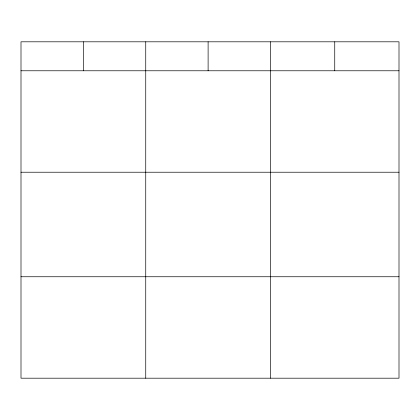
<?xml version="1.0" encoding="UTF-8"?>
<svg xmlns="http://www.w3.org/2000/svg" width="420" height="420" viewBox="0 0 420 420"><rect width="100%" height="100%" fill="white"/><g stroke="black" fill="none" stroke-linecap="round" stroke-linejoin="round"><path stroke-width="0.63" d="M399 172.226L399 41.806L21 41.806L21 378.194L399 378.194L399 172.226L21 172.226M21 70.775L399 70.775M21 276.748L399 276.748M334.74 41.806L334.74 70.775M270.48 41.806L270.48 378.194M208.11 41.806L208.11 70.775M145.74 41.806L145.74 378.194M83.37 41.806L83.37 70.775"/></g></svg>
